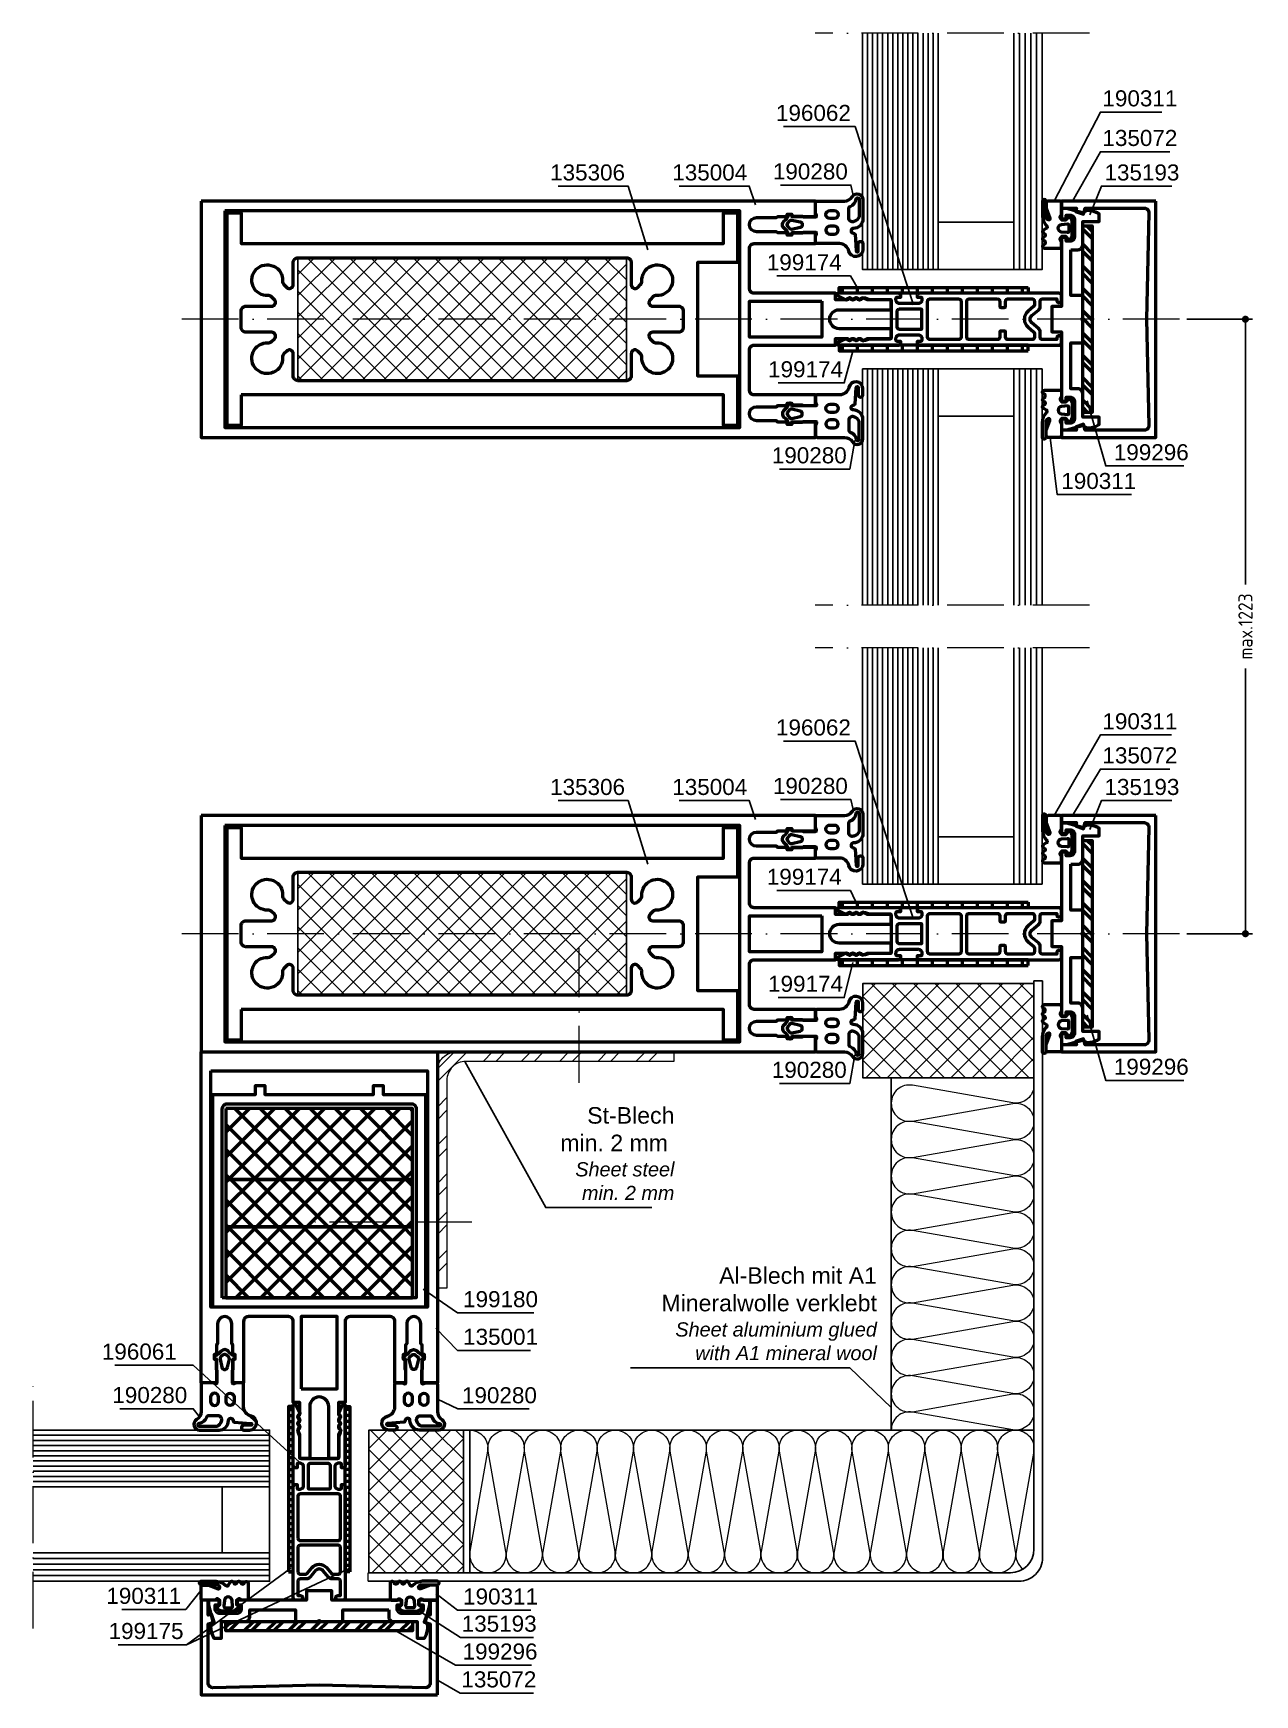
# Model space of a CAD drawing. Header units: millimetres. Extents: x -61 to 198, y -50 to 302.
import ezdxf
from ezdxf.enums import TextEntityAlignment as Align

# ---------------------------------------------------------------- set-up
doc = ezdxf.new("R2010")
doc.units = ezdxf.units.MM
doc.linetypes.add('ACAD_ISO10W100', pattern=[18, 12, -3, 0, -3])
doc.linetypes.add('AUSGEZOGEN', pattern=[0])
doc.layers.get('0').update_dxf_attribs({"linetype": 'CONTINUOUS'})
doc.layers.get('DEFPOINTS').update_dxf_attribs({"linetype": 'CONTINUOUS'})
for name, color, linetype, lineweight in [('AM_5', 3, 'CONTINUOUS', 25), ('AM_C', 50, 'CONTINUOUS', 50), ('AM_S', 80, 'CONTINUOUS', 50), ('Cent3', 70, 'ACAD_ISO10W100', 18), ('Cont2', 2, 'CONTINUOUS', 25), ('Cont3', 70, 'CONTINUOUS', 18), ('Cont4', 10, 'AUSGEZOGEN', 13), ('Cont_ST', 70, 'CONTINUOUS', 18)]:
    doc.layers.add(name, color=color, linetype=linetype, lineweight=lineweight)
doc.layers.add('WBC-GER-ENG', color=7, linetype='CONTINUOUS')
doc.styles.add('HBS_DIMTEXTSTYLE', font='isocp.shx')
doc.styles.add('SWISSL', font='swissl.ttf')
doc.dimstyles.new('Konstruktionsschnitt 1-1$0', dxfattribs={"dimtxt": 3, "dimasz": 1.5, "dimexe": 1.5, "dimexo": 1.5, "dimgap": 1.5, "dimtad": 0, "dimdsep": 46, "dimtxsty": 'HBS_DIMTEXTSTYLE', "dimblk": 'PUNKT', "dimcen": 0, "dimclrd": 3, "dimclre": 3, "dimclrt": 2, "dimadec": 1, "dimazin": 2, "dimtfac": 0.7, "dimtofl": 0, "dimtmove": 0, "dimatfit": 3, "dimfxl": 0, "dimtolj": 1, "dimtzin": 0, "dimarcsym": 0})

# ---------------------------------------------------------------- blocks, each defined once
blk = doc.blocks.new('WI135193')
blk.add_lwpolyline([(-2, -14.7), (-3.5, -14.7, 0.414214), (-4.5, -15.7), (-4.5, -20.7), (-8, -20.7), (-8, -22.3), (-7.73, -22.44, 0.116424), (-5.5, -23), (-5.37, -23), (-4.47, -22.49), (-1.06, -23.4), (0, -23.4), (0, -21), (-1, -21), (-1, -22), (-1.8, -22, -0.414214), (-2.8, -21), (-2.8, -17.5, -0.414214), (-1.8, -16.5), (-1, -16.5), (-1, -17.5), (0, -17.5), (0, -2.7), (2, -2.7), (2, 2.7), (0, 2.7), (0, 17.5), (-1, 17.5), (-1, 16.5), (-1.8, 16.5, -0.414214), (-2.8, 17.5), (-2.8, 21, -0.414214), (-1.8, 22), (-1, 22), (-1, 21), (0, 21), (0, 23.4), (-1.06, 23.4), (-4.47, 22.49), (-5.37, 23), (-5.5, 23, 0.116424), (-7.73, 22.44), (-8, 22.3), (-8, 20.7), (-4.5, 20.7), (-4.5, 15.7, 0.414214), (-3.5, 14.7), (-2, 14.7), (-2, 5), (-4.5, 5), (-4.5, 0.2), (-4.3, 0), (-4.5, -0.2), (-4.5, -5), (-2, -5), (-2, -14.7)], format="xyb", close=True)
blk = doc.blocks.new('WI135001')
blk.add_lwpolyline([(86, 25), (86, -25), (16, -25), (16, -21.75), (21, -21.75), (21, -22.25), (22, -22.25), (22, -21.75), (24, -21.75), (24.25, -21.5), (28.5, -21.5, 1), (28.5, -18.5), (24.25, -18.5), (24, -18.25), (22, -18.25), (22, -17.75), (21, -17.75), (21, -18.25), (16, -18.25), (16, -16), (29, -16, 0.414214), (30, -15), (30, -6.5, 0.414214), (29, -5.5), (11.8, -5.5), (11.8, -4.1), (9.28, -4.1), (8.8, -4.58), (8.32, -4.1), (7.88, -4.1), (7.4, -4.58), (6.92, -4.1), (6.48, -4.1), (6.05, -4.54), (5, -4.1), (0, -4.1), (0, -2), (11, -2, 1), (11, 2), (0, 2), (0, 4.1), (5, 4.1), (6.05, 4.54), (6.48, 4.1), (6.92, 4.1), (7.4, 4.58), (7.88, 4.1), (8.32, 4.1), (8.8, 4.58), (9.28, 4.1), (11.8, 4.1), (11.8, 5.5), (29, 5.5, 0.414214), (30, 6.5), (30, 15, 0.414214), (29, 16), (16, 16), (16, 18.25), (21, 18.25), (21, 17.75), (22, 17.75), (22, 18.25), (24, 18.25), (24.25, 18.5), (28.5, 18.5, 1), (28.5, 21.5), (24.25, 21.5), (24, 21.75), (22, 21.75), (22, 22.25), (21, 22.25), (21, 21.75), (16, 21.75), (16, 25), (86, 25)], format="xyb", close=True)
for points in [[(82, 22.9), (82, -22.9), (32, -22.9), (32, 22.9), (82, 22.9)], [(14.7, 3.8), (14.7, -3.8), (30, -3.8), (30, 3.8), (14.7, 3.8)]]:
    blk.add_lwpolyline(points, close=True)
blk = doc.blocks.new('WI190280')
for points in [[(-6.09, 0, -0.258199), (-7.78, 0.94, 0.752939), (-10, 0.3), (-10, -3.8, 0.414214), (-8, -5.8, -0.961648), (-7.96, -6.8, 0.233259), (-8.34, -7.02), (-8.6, -10.55, -1.005729), (-9, -10.55), (-9, -9.03, 1), (-10, -9.03), (-10, -10.25, 0.897967), (-7.03, -10.57, -0.35262), (-5.08, -9), (-0.3, -9, 0.414214), (0, -8.7), (0, -7.43), (-0.19, -6.92, -0.520293), (0, -6.65), (2.66, -6.65), (2.8, -6.8), (4.8, -6.8, -0.596289), (5.09, -6.85), (5.09, -6.95, 0.847054), (5.67, -7.05, -0.130361), (6.67, -5.75, 0.439074), (6.7, -4.28, -0.133324), (5.68, -2.95, 0.847054), (5.1, -3.05), (5.1, -3.15, -0.577816), (4.8, -3.2), (2.8, -3.2), (2.65, -3.35), (0, -3.35, -0.52048), (-0.19, -3.08), (0, -2.56), (0, -0.3, 0.414214), (-0.3, 0), (-6.09, 0)], [(-7, -1.59, 0.322155), (-7.34, -1.12, -0.284723), (-8.6, 0.4, 1), (-9.2, 0.4), (-9.2, -3.37, 0.227309), (-8.11, -4.34, 0.537319), (-7, -3.6), (-7, -1.59)], [(-3.05, -2), (-3.95, -2, 1), (-3.95, -3.7), (-3.05, -3.7, 1), (-3.05, -2)], [(-3.05, -5.3, -1), (-3.05, -7), (-3.95, -7, -1), (-3.95, -5.3), (-3.05, -5.3)], [(3.27, -5.58), (5, -5.99, 0.29188), (5.51, -5.81), (5.9, -5.31, 0.344328), (5.9, -4.69), (5.51, -4.19, 0.29188), (5, -4.01), (3.27, -4.42, 0.794214), (3.27, -5.58)]]:
    blk.add_lwpolyline(points, format="xyb", close=True)
blk = doc.blocks.new('WI196061')
for points in [[(-6, 5.5, -0.414214), (-5.5, 5), (-5.5, 4.7), (-6.2, 4.7, 0.414214), (-6.5, 4.4), (-6.5, 4.1, 0.414214), (-5.7, 3.3), (-1.8, 3.3, 0.414214), (-1, 4.1), (-1, 4.4, 0.414214), (-1.3, 4.7), (-2, 4.7), (-2, 5, -0.414214), (-1.5, 5.5), (11.2, 5.5, -0.803179), (11.33, 4.93), (9.58, 4.12, -0.314902), (9.36, 4.16), (9.08, 4.44, 0.198912), (8.93, 4.5), (8.67, 4.5, 0.198912), (8.52, 4.44), (8.24, 4.16, -0.414214), (7.96, 4.16), (7.68, 4.44, 0.198912), (7.53, 4.5), (7.27, 4.5, 0.198912), (7.12, 4.44), (6.84, 4.16, -0.414214), (6.56, 4.16), (6.28, 4.44, 0.198912), (6.13, 4.5), (5.56, 4.5, 0.087489), (5.49, 4.49), (4.7, 4.2), (0.3, 4.2, 0.414214), (0, 3.9), (0, -3.9, 0.414214), (0.3, -4.2), (4.7, -4.2), (5.49, -4.49, 0.087489), (5.56, -4.5), (6.13, -4.5, 0.198912), (6.28, -4.44), (6.56, -4.16, -0.414214), (6.84, -4.16), (7.12, -4.44, 0.198912), (7.27, -4.5), (7.53, -4.5, 0.198912), (7.68, -4.44), (7.96, -4.16, -0.414214), (8.24, -4.16), (8.52, -4.44, 0.198912), (8.67, -4.5), (8.93, -4.5, 0.198912), (9.08, -4.44), (9.36, -4.16, -0.314902), (9.58, -4.12), (11.33, -4.93, -0.803179), (11.2, -5.5), (-1.5, -5.5, -0.414214), (-2, -5), (-2, -4.7), (-1.3, -4.7, 0.414214), (-1, -4.4), (-1, -4.1, 0.414214), (-1.8, -3.3), (-5.7, -3.3, 0.414214), (-6.5, -4.1), (-6.5, -4.4, 0.414214), (-6.2, -4.7), (-5.5, -4.7), (-5.5, -5, -0.414214), (-6, -5.5), (-29.5, -5.5, -0.414214), (-30, -5), (-30, -4, -1), (-29, -4), (-29, -4.5), (-26, -4.5, 0.414214), (-25.5, -4), (-25.5, -2.72, -0.221695), (-25.14, -1.95), (-23.73, -0.77, 0.466308), (-23.73, 0.77), (-25.14, 1.95, -0.221695), (-25.5, 2.72), (-25.5, 4, 0.414214), (-26, 4.5), (-29, 4.5), (-29, 4, -1), (-30, 4), (-30, 5, -0.414214), (-29.5, 5.5), (-6, 5.5)], [(-24, 4.5, 0.414214), (-24.5, 4), (-24.5, 2.95, 0.221695), (-24.32, 2.57), (-23.09, 1.53, -0.466308), (-23.09, -1.53), (-24.32, -2.57, 0.221695), (-24.5, -2.95), (-24.5, -4, 0.414214), (-24, -4.5), (-18.87, -4.5, 0.414214), (-18.37, -4), (-18.37, 4, 0.414214), (-18.87, 4.5), (-24, 4.5)], [(-16.87, 4.5, 0.414214), (-17.37, 4), (-17.37, -4, 0.414214), (-16.87, -4.5), (-8, -4.5, 0.414214), (-7.5, -4), (-7.5, 4, 0.414214), (-8, 4.5), (-16.87, 4.5)], [(-1.5, 2.3, -0.414214), (-1, 1.8), (-1, -1.8, -0.414214), (-1.5, -2.3), (-6.3, -2.3, -0.414214), (-6.5, -2.1), (-6.5, 2.1, -0.414214), (-6.3, 2.3), (-1.5, 2.3)]]:
    blk.add_lwpolyline(points, format="xyb", close=True)
blk = doc.blocks.new('WI135072')
blk.add_lwpolyline([(-20, -25), (0, -25), (0, -23.5), (-3.16, -23.5), (-2.98, -22.82), (-4.67, -22.21), (-5.02, -23.5), (-17.5, -23.5, -0.42074), (-18.5, -22.48), (-18, 0), (-18.5, 22.48, -0.42074), (-17.5, 23.5), (-5.02, 23.5), (-4.67, 22.21), (-2.98, 22.82), (-3.16, 23.5), (0, 23.5), (0, 25), (-20, 25), (-20, -25)], format="xyb", close=True)
blk = doc.blocks.new('WI190311')
for points in [[(0, -0.3, -0.414214), (0.3, 0), (2.8, 0, -0.414214), (3.2, -0.4), (3.2, -1.54), (2.42, -3.59, 0.786113), (2.9, -3.92, 0.262074), (3.28, -3.28), (3.28, 0, -1), (4, 0), (4, -3.17, -0.174474), (3.15, -5.24, 0.57735), (3.15, -5.76), (3.8, -6.14, -0.57735), (3.8, -6.83), (3.55, -6.97, 0.57735), (3.55, -7.49), (3.8, -7.64, -0.57735), (3.8, -8.33), (3.6, -8.45, 0.56351), (3.59, -9.13), (3.8, -9.25, -0.767327), (3.6, -10), (0.3, -10, -0.414214), (0, -9.7), (0, -8.57, -0.267949), (0.1, -8.4, 0.767327), (-0.1, -7.65), (-0.9, -7.65, 0.414214), (-1.3, -8.05, -0.592453), (-1.61, -8.22, -0.255924), (-2.3, -6.95), (-2.3, -4.55, -0.255924), (-1.61, -3.28, -0.592453), (-1.3, -3.45, 0.414214), (-0.9, -3.85), (-0.1, -3.85, 0.767327), (0.1, -3.1, -0.267949), (0, -2.93), (0, -0.3)], [(-0.03, -4.95), (-1.28, -4.85, 0.438367), (-1.6, -5.15), (-1.6, -6.35, 0.438367), (-1.28, -6.65), (-0.03, -6.55, 0.921414), (-0.03, -4.95)]]:
    blk.add_lwpolyline(points, format="xyb", close=True)
blk = doc.blocks.new('WI135004')
blk.add_lwpolyline([(146, 25), (146, -25), (16, -25), (16, -21.75), (21, -21.75), (21, -22.25), (22, -22.25), (22, -21.75), (24, -21.75), (24.25, -21.5), (28.5, -21.5, 1), (28.5, -18.5), (24.25, -18.5), (24, -18.25), (22, -18.25), (22, -17.75), (21, -17.75), (21, -18.25), (16, -18.25), (16, -16), (29, -16, 0.414214), (30, -15), (30, -6.5, 0.414214), (29, -5.5), (11.8, -5.5), (11.8, -4.1), (9.28, -4.1), (8.8, -4.58), (8.32, -4.1), (7.88, -4.1), (7.4, -4.58), (6.92, -4.1), (6.48, -4.1), (6.05, -4.54), (5, -4.1), (0, -4.1), (0, -2), (11, -2, 1), (11, 2), (0, 2), (0, 4.1), (5, 4.1), (6.05, 4.54), (6.48, 4.1), (6.92, 4.1), (7.4, 4.58), (7.88, 4.1), (8.32, 4.1), (8.8, 4.58), (9.28, 4.1), (11.8, 4.1), (11.8, 5.5), (29, 5.5, 0.414214), (30, 6.5), (30, 15, 0.414214), (29, 16), (16, 16), (16, 18.25), (21, 18.25), (21, 17.75), (22, 17.75), (22, 18.25), (24, 18.25), (24.25, 18.5), (28.5, 18.5, 1), (28.5, 21.5), (24.25, 21.5), (24, 21.75), (22, 21.75), (22, 22.25), (21, 22.25), (21, 21.75), (16, 21.75), (16, 25), (146, 25)], format="xyb", close=True)
for points in [[(141, 22.9), (141, -22.9), (32, -22.9), (32, 22.9), (141, 22.9)], [(14.7, 3.8), (14.7, -3.8), (30, -3.8), (30, 3.8), (14.7, 3.8)]]:
    blk.add_lwpolyline(points, close=True)
blk = doc.blocks.new('WI196062')
for points in [[(-6, 5.5, -0.414214), (-5.5, 5), (-5.5, 4.7), (-6.2, 4.7, 0.414214), (-6.5, 4.4), (-6.5, 4.1, 0.414214), (-5.7, 3.3), (-1.8, 3.3, 0.414214), (-1, 4.1), (-1, 4.4, 0.414214), (-1.3, 4.7), (-2, 4.7), (-2, 5, -0.414214), (-1.5, 5.5), (11.2, 5.5, -0.803179), (11.33, 4.93), (9.58, 4.12, -0.314902), (9.36, 4.16), (9.08, 4.44, 0.198912), (8.93, 4.5), (8.67, 4.5, 0.198912), (8.52, 4.44), (8.24, 4.16, -0.414214), (7.96, 4.16), (7.68, 4.44, 0.198912), (7.53, 4.5), (7.27, 4.5, 0.198912), (7.12, 4.44), (6.84, 4.16, -0.414214), (6.56, 4.16), (6.28, 4.44, 0.198912), (6.13, 4.5), (5.56, 4.5, 0.087489), (5.49, 4.49), (4.7, 4.2), (0.3, 4.2, 0.414214), (0, 3.9), (0, -3.9, 0.414214), (0.3, -4.2), (4.7, -4.2), (5.49, -4.49, 0.087489), (5.56, -4.5), (6.13, -4.5, 0.198912), (6.28, -4.44), (6.56, -4.16, -0.414214), (6.84, -4.16), (7.12, -4.44, 0.198912), (7.27, -4.5), (7.53, -4.5, 0.198912), (7.68, -4.44), (7.96, -4.16, -0.414214), (8.24, -4.16), (8.52, -4.44, 0.198912), (8.67, -4.5), (8.93, -4.5, 0.198912), (9.08, -4.44), (9.36, -4.16, -0.314902), (9.58, -4.12), (11.33, -4.93, -0.803179), (11.2, -5.5), (-1.5, -5.5, -0.414214), (-2, -5), (-2, -4.7), (-1.3, -4.7, 0.414214), (-1, -4.4), (-1, -4.1, 0.414214), (-1.8, -3.3), (-5.7, -3.3, 0.414214), (-6.5, -4.1), (-6.5, -4.4, 0.414214), (-6.2, -4.7), (-5.5, -4.7), (-5.5, -5, -0.414214), (-6, -5.5), (-35.5, -5.5, -0.414214), (-36, -5), (-36, -4, -1), (-35, -4), (-35, -4.3), (-32, -4.3, 0.414214), (-31.5, -3.8), (-31.5, -2.72, -0.221695), (-31.14, -1.95), (-29.73, -0.77, 0.466308), (-29.73, 0.77), (-31.14, 1.95, -0.221695), (-31.5, 2.72), (-31.5, 3.8, 0.414214), (-32, 4.3), (-35, 4.3), (-35, 4, -1), (-36, 4), (-36, 5, -0.414214), (-35.5, 5.5), (-6, 5.5)], [(-22.47, 4.3, 0.414214), (-22.97, 3.8), (-22.97, 2.7, -0.414214), (-23.17, 2.5), (-23.97, 2.5, -0.414214), (-24.17, 2.7), (-24.17, 3.8, 0.414214), (-24.67, 4.3), (-29.8, 4.3, 0.414214), (-30.3, 3.8), (-30.3, 3.04, 0.221695), (-30.12, 2.66), (-28.96, 1.69, -0.466308), (-28.96, -1.69), (-30.12, -2.66, 0.221695), (-30.3, -3.04), (-30.3, -3.8, 0.414214), (-29.8, -4.3), (-24.67, -4.3, 0.414214), (-24.17, -3.8), (-24.17, -2.7, -0.414214), (-23.97, -2.5), (-23.17, -2.5, -0.414214), (-22.97, -2.7), (-22.97, -3.8, 0.414214), (-22.47, -4.3), (-16.47, -4.3, 0.414214), (-15.97, -3.8), (-15.97, 3.8, 0.414214), (-16.47, 4.3), (-22.47, 4.3)], [(-14.27, 4.3, 0.414214), (-14.77, 3.8), (-14.77, -3.8, 0.414214), (-14.27, -4.3), (-8.2, -4.3, 0.414214), (-7.7, -3.8), (-7.7, 3.8, 0.414214), (-8.2, 4.3), (-14.27, 4.3)], [(-1.7, 2.1, -0.414214), (-1.2, 1.6), (-1.2, -1.6, -0.414214), (-1.7, -2.1), (-6.3, -2.1, -0.414214), (-6.5, -1.9), (-6.5, 1.9, -0.414214), (-6.3, 2.1), (-1.7, 2.1)]]:
    blk.add_lwpolyline(points, format="xyb", close=True)
blk = doc.blocks.new('*X15')
at = {"color": 0}
for p, q in [((-6.5, 19.07), (-4.5, 17.07)), ((-5.61, 19.75), (-4.5, 18.64)), ((-6.5, 15.93), (-4.5, 13.93)), ((-6.5, 14.36), (-4.5, 12.36)), ((-6.5, 11.21), (-4.5, 9.21)), ((-6.5, 9.64), (-4.5, 7.64)), ((-6.5, 6.5), (-4.5, 4.5)), ((-6.5, 4.93), (-4.5, 2.93)), ((-6.5, 1.79), (-4.5, -0.21)), ((-6.5, 0.21), (-4.5, -1.79)), ((-6.5, -2.93), (-4.5, -4.93)), ((-6.5, -4.5), (-4.5, -6.5)), ((-6.5, -7.64), (-4.5, -9.64)), ((-6.5, -9.22), (-4.5, -11.22)), ((-6.5, -12.36), (-4.5, -14.36)), ((-6.5, -13.93), (-4.5, -15.93)), ((-6.5, -17.07), (-4.5, -19.07)), ((-6.5, -18.64), (-5.39, -19.75))]:
    blk.add_line(p, q, dxfattribs=at)
blk = doc.blocks.new('WI199296')
blk.add_lwpolyline([(-4.5, 19.75), (-4.5, -19.75), (-6.5, -19.75), (-6.5, 19.75), (-4.5, 19.75)])
at = {"linetype": 'CONTINUOUS'}
blk.add_blockref('*X15', (0, 0), dxfattribs=at)
blk = doc.blocks.new('*X16')
at = {"color": 0}
for p, q in [((34, 9.64), (44.11, 19.75)), ((34, 14.94), (38.81, 19.75)), ((34, 4.34), (49, 19.34)), ((34, 17.65), (49, 2.65)), ((37.21, 19.75), (49, 7.96)), ((42.51, 19.75), (49, 13.26)), ((47.81, 19.75), (49, 18.56)), ((49, 14.03), (54.72, 19.75)), ((49, 19.34), (49.41, 19.75)), ((49, 8.73), (59, 18.73)), ((49, 18.56), (59, 8.56)), ((53.12, 19.75), (59, 13.87)), ((58.42, 19.75), (59, 19.17)), ((59, 8.12), (70.63, 19.75)), ((59, 13.43), (65.32, 19.75)), ((59, 18.73), (60.02, 19.75)), ((59, 19.17), (74, 4.17)), ((59, 2.82), (74, 17.82)), ((63.72, 19.75), (74, 9.47)), ((69.03, 19.75), (74, 14.78)), ((34, -0.97), (49, 14.03)), ((34, 12.35), (49, -2.65)), ((49, 3.43), (59, 13.43)), ((49, 13.26), (59, 3.26)), ((59, 13.87), (74, -1.13)), ((59, -2.48), (74, 12.52)), ((34, -6.27), (49, 8.73)), ((34, 7.05), (49, -7.95)), ((49, -1.88), (59, 8.12)), ((49, 7.96), (59, -2.04)), ((59, 8.56), (74, -6.44)), ((59, -7.79), (74, 7.21)), ((34, -11.57), (49, 3.43)), ((34, 1.74), (49, -13.26)), ((49, -7.18), (59, 2.82)), ((49, 2.65), (59, -7.35)), ((59, 3.26), (74, -11.74)), ((59, -13.09), (74, 1.91)), ((34, -16.88), (49, -1.88)), ((49, -12.48), (59, -2.48)), ((49, -2.65), (59, -12.65)), ((59, -2.04), (74, -17.04)), ((59, -18.39), (74, -3.39)), ((34, -3.56), (49, -18.56)), ((34, -8.86), (44.89, -19.75)), ((36.43, -19.75), (49, -7.18)), ((49, -17.79), (59, -7.79)), ((49, -7.95), (59, -17.95)), ((59, -7.35), (71.4, -19.75)), ((62.95, -19.75), (74, -8.7)), ((41.73, -19.75), (49, -12.48)), ((49, -13.26), (55.49, -19.75)), ((52.34, -19.75), (59, -13.09)), ((59, -12.65), (66.1, -19.75)), ((68.25, -19.75), (74, -14)), ((34, -14.17), (39.58, -19.75)), ((34, -19.47), (34.28, -19.75)), ((47.04, -19.75), (49, -17.79)), ((49, -18.56), (50.19, -19.75)), ((57.64, -19.75), (59, -18.39)), ((59, -17.95), (60.8, -19.75)), ((73.55, -19.75), (74, -19.3))]:
    blk.add_line(p, q, dxfattribs=at)
blk = doc.blocks.new('WI199180')
for points in [[(32, 22.5), (77, 22.5), (77, 13.5), (78.9, 13.5), (78.9, 11.5), (77, 11.5), (77, -11.5), (78.9, -11.5), (78.9, -13.5), (77, -13.5), (77, -22.5), (32, -22.5), (32, 22.5)], [(49, 19.75), (34, 19.75), (34, -19.75), (49, -19.75)], [(59, 19.75), (49, 19.75), (49, -19.75), (59, -19.75)], [(74, 19.75), (59, 19.75), (59, -19.75), (74, -19.75)]]:
    blk.add_lwpolyline(points, close=True)
blk.add_lwpolyline([(34, 20.5), (74, 20.5, -0.414214), (75, 19.5), (75, -19.5, -0.414214), (74, -20.5), (34, -20.5), (34, 20.5)], format="xyb", close=True)
at = {"linetype": 'CONTINUOUS'}
blk.add_blockref('*X16', (0, 0), dxfattribs=at)
blk = doc.blocks.new('WI135306')
blk.add_lwpolyline([(137.5, 16), (137.5, 22.5), (140.5, 22.5), (140.5, -22.5), (137.5, -22.5), (137.5, -16), (35.5, -16), (35.5, -22.5), (32.5, -22.5), (32.5, -12), (41, -12), (41, 12), (32.5, 12), (32.5, 22.5), (35.5, 22.5), (35.5, 16), (137.5, 16)], close=True)
blk.add_lwpolyline([(125.5, 13, -0.414214), (126.5, 12), (126.5, 7.3, 0.668179), (127.87, 6.73), (128.46, 7.33, 0.212044), (128.75, 8.09, -2.597465), (131.84, 5, 0.212044), (131.08, 4.71), (130.48, 4.12, 0.668179), (131.05, 2.75), (136.5, 2.75, -0.414214), (137.5, 1.75), (137.5, -1.75, -0.414214), (136.5, -2.75), (131.05, -2.75, 0.668179), (130.48, -4.12), (131.08, -4.71, 0.212044), (131.84, -5, -2.597465), (128.75, -8.09, 0.212044), (128.46, -7.33), (127.87, -6.73, 0.668179), (126.5, -7.3), (126.5, -12, -0.414214), (125.5, -13), (56, -13, -0.414214), (55, -12), (55, -7.3, 0.668179), (53.63, -6.73), (53.04, -7.33, 0.212044), (52.75, -8.09, -2.597465), (49.66, -5, 0.212044), (50.42, -4.71), (51.02, -4.12, 0.668179), (50.45, -2.75), (45, -2.75, -0.414214), (44, -1.75), (44, 1.75, -0.414214), (45, 2.75), (50.45, 2.75, 0.668179), (51.02, 4.12), (50.42, 4.71, 0.212044), (49.66, 5, -2.597465), (52.75, 8.09, 0.212044), (53.04, 7.33), (53.63, 6.73, 0.668179), (55, 7.3), (55, 12, -0.414214), (56, 13), (125.5, 13)], format="xyb", close=True)
blk = doc.blocks.new('*U10', base_point=(214.88, 60.59))
for p, q in [((214.88, 91.39), (264.88, 91.39)), ((214.88, 90.19), (264.88, 90.19)), ((214.88, 88.99), (264.88, 88.99)), ((214.88, 87.79), (264.88, 87.79)), ((214.88, 71.5), (264.88, 71.5)), ((214.88, 70.4), (264.88, 70.4)), ((214.88, 69.31), (264.88, 69.31)), ((214.88, 68.22), (264.88, 68.22)), ((214.88, 67.13), (264.88, 67.13)), ((214.88, 66.04), (264.88, 66.04)), ((214.88, 64.95), (264.88, 64.95)), ((214.88, 63.86), (264.88, 63.86)), ((214.88, 62.77), (264.88, 62.77)), ((214.88, 61.68), (264.88, 61.68))]:
    blk.add_line(p, q)
for points in [[(264.88, 86.59), (214.88, 86.59), (214.88, 92.59), (264.88, 92.59)], [(264.88, 60.59), (214.88, 60.59), (214.88, 72.59), (264.88, 72.59)]]:
    blk.add_lwpolyline(points)
blk.add_lwpolyline([(214.88, 72.59), (214.88, 86.59), (224.88, 86.59), (224.88, 72.59)], close=True)
blk = doc.blocks.new('*U11', base_point=(380.95, 169.07))
for points in [[(411.15, 169.07, -0.464629), (406.67, 165.28), (385.44, 169.01, 0.464629), (380.95, 165.23, 0.464629)], [(380.95, 165.23, 0.464629), (385.44, 161.44), (406.67, 165.17, -0.464629), (411.15, 161.38, -0.464629)], [(411.15, 161.38, -0.464629), (406.67, 157.6), (385.44, 161.33, 0.464629), (380.95, 157.54, 0.464629)], [(380.95, 157.54, 0.464629), (385.44, 153.75), (406.67, 157.49, -0.464629), (411.15, 153.7, -0.464629)], [(411.15, 153.7, -0.464629), (406.67, 149.91), (385.44, 153.64, 0.464629), (380.95, 149.86, 0.464629)], [(380.95, 149.86, 0.464629), (385.44, 146.07), (406.67, 149.8, -0.464629), (411.15, 146.02, -0.464629)], [(411.15, 146.02, -0.464629), (406.67, 142.23), (385.44, 145.96, 0.464629), (380.95, 142.17, 0.464629)], [(380.95, 142.17, 0.464629), (385.44, 138.39), (406.67, 142.12, -0.464629), (411.15, 138.33, -0.464629)], [(411.15, 138.33, -0.464629), (406.67, 134.54), (385.44, 138.28, 0.464629), (380.95, 134.49, 0.464629)], [(380.95, 134.49, 0.464629), (385.44, 130.7), (406.67, 134.43, -0.464629), (411.15, 130.65, -0.464629)], [(411.15, 130.65, -0.464629), (406.67, 126.86), (385.44, 130.59, 0.464629), (380.95, 126.8, 0.464629)], [(380.95, 126.8, 0.464629), (385.44, 123.02), (406.67, 126.75, -0.464629), (411.15, 122.96, -0.464629)], [(411.15, 122.96, -0.464629), (406.67, 119.18), (385.44, 122.91, 0.464629), (380.95, 119.12, 0.464629)], [(380.95, 119.12, 0.464629), (385.44, 115.33), (406.67, 119.07, -0.464629), (411.15, 115.28, -0.464629)], [(411.15, 115.28, -0.464629), (406.67, 111.49), (385.44, 115.22, 0.464629), (380.95, 111.44, 0.464629)], [(380.95, 111.44, 0.464629), (385.44, 107.65), (406.67, 111.38, -0.464629), (411.15, 107.59, -0.464629)], [(411.15, 107.59, -0.464629), (406.67, 103.81), (385.44, 107.54, 0.464629), (380.95, 103.75, 0.464629)], [(380.95, 103.75, 0.464629), (385.44, 99.96), (406.67, 103.7, -0.464629), (411.15, 99.91, -0.464629)], [(411.15, 99.91, -0.464629), (406.67, 96.12), (385.44, 99.86, 0.464629), (380.95, 96.07, 0.464629)]]:
    blk.add_lwpolyline(points, format="xyb")
blk = doc.blocks.new('*U12', base_point=(428.55, 110.01))
for p, q in [((428.55, 146.81), (478.55, 146.81)), ((428.55, 145.61), (478.55, 145.61)), ((428.55, 144.41), (478.55, 144.41)), ((428.55, 143.21), (478.55, 143.21)), ((428.55, 124.94), (478.55, 124.94)), ((428.55, 123.87), (478.55, 123.87)), ((428.55, 122.81), (478.55, 122.81)), ((428.55, 121.74), (478.55, 121.74)), ((428.55, 120.67), (478.55, 120.67)), ((428.55, 119.61), (478.55, 119.61)), ((428.55, 118.54), (478.55, 118.54)), ((428.55, 117.47), (478.55, 117.47)), ((428.55, 116.41), (478.55, 116.41)), ((428.55, 115.34), (478.55, 115.34)), ((428.55, 114.27), (478.55, 114.27)), ((428.55, 113.21), (478.55, 113.21)), ((428.55, 112.14), (478.55, 112.14)), ((428.55, 111.07), (478.55, 111.07))]:
    blk.add_line(p, q)
for points in [[(478.55, 142.01), (428.55, 142.01), (428.55, 148.01), (478.55, 148.01)], [(478.55, 110.01), (428.55, 110.01), (428.55, 126.01), (478.55, 126.01)]]:
    blk.add_lwpolyline(points)
blk.add_lwpolyline([(428.55, 126.01), (428.55, 142.01), (438.55, 142.01), (438.55, 126.01)], close=True)
blk = doc.blocks.new('*U13')
for points in [[(0, 30.2, -0.464781), (3.8, 25.7), (0.06, 4.5, 0.464781), (3.85, 0, 0.464781)], [(3.85, 0, 0.464781), (7.65, 4.5), (3.91, 25.7, -0.464781), (7.7, 30.2, -0.464781)], [(7.7, 30.2, -0.464781), (11.5, 25.7), (7.76, 4.5, 0.464781), (11.55, 0, 0.464781)], [(11.55, 0, 0.464781), (15.35, 4.5), (11.61, 25.7, -0.464781), (15.4, 30.2, -0.464781)], [(15.4, 30.2, -0.464781), (19.2, 25.7), (15.46, 4.5, 0.464781), (19.25, 0, 0.464781)], [(19.25, 0, 0.464781), (23.05, 4.5), (19.31, 25.7, -0.464781), (23.1, 30.2, -0.464781)], [(23.1, 30.2, -0.464781), (26.9, 25.7), (23.16, 4.5, 0.464781), (26.96, 0, 0.464781)], [(26.96, 0, 0.464781), (30.75, 4.5), (27.01, 25.7, -0.464781), (30.81, 30.2, -0.464781)], [(30.81, 30.2, -0.464781), (34.6, 25.7), (30.86, 4.5, 0.464781), (34.66, 0, 0.464781)], [(34.66, 0, 0.464781), (38.45, 4.5), (34.71, 25.7, -0.464781), (38.51, 30.2, -0.464781)], [(38.51, 30.2, -0.464781), (42.3, 25.7), (38.56, 4.5, 0.464781), (42.36, 0, 0.464781)], [(42.36, 0, 0.464781), (46.15, 4.5), (42.41, 25.7, -0.464781), (46.21, 30.2, -0.464781)], [(46.21, 30.2, -0.464781), (50, 25.7), (46.26, 4.5, 0.464781), (50.06, 0, 0.464781)], [(50.06, 0, 0.464781), (53.86, 4.5), (50.12, 25.7, -0.464781), (53.91, 30.2, -0.464781)], [(53.91, 30.2, -0.464781), (57.71, 25.7), (53.97, 4.5, 0.464781), (57.76, 0, 0.464781)], [(57.76, 0, 0.464781), (61.56, 4.5), (57.82, 25.7, -0.464781), (61.61, 30.2, -0.464781)], [(61.61, 30.2, -0.464781), (65.41, 25.7), (61.67, 4.5, 0.464781), (65.46, 0, 0.464781)], [(65.46, 0, 0.464781), (69.26, 4.5), (65.52, 25.7, -0.464781), (69.31, 30.2, -0.464781)], [(69.31, 30.2, -0.464781), (73.11, 25.7), (69.37, 4.5, 0.464781), (73.16, 0, 0.464781)], [(73.16, 0, 0.464781), (76.96, 4.5), (73.22, 25.7, -0.464781), (77.02, 30.2, -0.464781)], [(77.02, 30.2, -0.464781), (80.81, 25.7), (77.07, 4.5, 0.464781), (80.87, 0, 0.464781)], [(80.87, 0, 0.464781), (84.66, 4.5), (80.92, 25.7, -0.464781), (84.72, 30.2, -0.464781)], [(84.72, 30.2, -0.464781), (88.51, 25.7), (84.77, 4.5, 0.464781), (88.57, 0, 0.464781)], [(88.57, 0, 0.464781), (92.36, 4.5), (88.62, 25.7, -0.464781), (92.42, 30.2, -0.464781)], [(92.42, 30.2, -0.464781), (96.21, 25.7), (92.47, 4.5, 0.464781), (96.27, 0, 0.464781)], [(96.27, 0, 0.464781), (100.07, 4.5), (96.32, 25.7, -0.464781), (100.12, 30.2, -0.464781)], [(100.12, 30.2, -0.464781), (103.92, 25.7), (100.18, 4.5, 0.464781), (103.97, 0, 0.464781)], [(103.97, 0, 0.464781), (107.77, 4.5), (104.03, 25.7, -0.464781), (107.82, 30.2, -0.464781)], [(107.82, 30.2, -0.464781), (111.62, 25.7), (107.88, 4.5, 0.464781), (111.67, 0, 0.464781)], [(111.67, 0, 0.464781), (115.47, 4.5), (111.73, 25.7, -0.464781), (115.52, 30.2, -0.464781)], [(115.52, 30.2, -0.464781), (119.32, 25.7), (115.58, 4.5, 0.280353), (117.05, 0.78, 0.464781)]]:
    blk.add_lwpolyline(points, format="xyb")
blk = doc.blocks.new('PUNKT')
at = {"color": 0, "linetype": 'Continuous'}
blk.add_line((-0.5, 0), (-1, 0), dxfattribs=at)
at = {"color": 0, "linetype": 'Continuous', "const_width": 0.5}
blk.add_lwpolyline([(-0.25, 0, 1), (0.25, 0, 1)], format="xyb", close=True, dxfattribs=at)
blk = doc.blocks.new('*D17')
at = {"layer": 'AM_5', "color": 3, "lineweight": -2, "transparency": 16777216}
for p, q in [((183.5, 241), (197.43, 241)), ((195.93, 239.5), (195.93, 184.91)), ((195.93, 112.5), (195.93, 167.09)), ((183.5, 111), (197.43, 111))]:
    blk.add_line(p, q, dxfattribs=at)
at = {"layer": 'DEFPOINTS', "color": 0, "transparency": 16777216}
for p in [(182, 241), (195.93, 241), (182, 111)]:
    blk.add_point(p, dxfattribs=at)
at = {"layer": 'AM_5', "color": 3, "lineweight": -2, "transparency": 16777216, "xscale": 1.5, "yscale": 1.5, "zscale": 1.5}
for p, rotation in [((195.93, 241), 90), ((195.93, 111), 270)]:
    blk.add_blockref('PUNKT', p, dxfattribs=dict(at, rotation=rotation))
at = {"layer": 'AM_5', "color": 2, "transparency": 16777216, "insert": (195.93, 176), "char_height": 3, "attachment_point": 5, "rotation": 90, "style": 'HBS_DIMTEXTSTYLE'}
blk.add_mtext('\\A1;max.1223', dxfattribs=at)
blk = doc.blocks.new('WI199174')
h = blk.add_hatch()
h.set_pattern_fill('ANSI31', color=256, angle=45, style=0)
h.set_pattern_definition([(90, (29, -5.5), (-3.175, -4e-17), [])])
h.paths.add_polyline_path([(40, 0), (40, 1.2), (0, 1.2), (0, 0)])
blk.add_lwpolyline([(0, 1.2), (0, 0), (40, 0), (40, 1.2)], close=True)
blk = doc.blocks.new('WI199175')
h = blk.add_hatch()
h.set_pattern_fill('LINE', color=256, scale=2, style=0)
h.set_pattern_definition([(180, (-4.3, -29), (-2e-16, -1.27), [])])
h.paths.add_polyline_path([(-6.5, -24), (-5.5, -24), (-5.5, 11), (-6.5, 11)])
blk.add_lwpolyline([(-6.5, -24), (-5.5, -24), (-5.5, 11), (-6.5, 11)], close=True)

msp = doc.modelspace()

# ---------------------------------------------------------------- hatches: boundary and pattern name
at = {"layer": 'Cont3'}
h = msp.add_hatch(dxfattribs=at)
h.set_pattern_fill('ANSI37', color=256, style=0)
h.set_pattern_definition([(45, (-259.9536, 39.9323), (-2.245064, 2.245064), []), (135, (-259.9536, 39.9323), (-2.245064, -2.245064), [])])
h.paths.add_polyline_path([(65, 228), (65, 241), (-4.5, 241), (-4.5, 228)])
h.paths.add_polyline_path([(65, 241), (65, 254), (-4.5, 254), (-4.5, 241)])
h = msp.add_hatch(dxfattribs=at)
h.set_pattern_fill('ANSI37', color=256, style=0)
h.set_pattern_definition([(45, (-259.9536, -90.0677), (-2.245064, 2.245064), []), (135, (-259.9536, -90.0677), (-2.245064, -2.245064), [])])
h.paths.add_polyline_path([(65, 98), (65, 111), (-4.5, 111), (-4.5, 98)])
h.paths.add_polyline_path([(65, 111), (65, 124), (-4.5, 124), (-4.5, 111)])
h = msp.add_hatch(dxfattribs=at)
h.set_pattern_fill('ANSI37', color=256, scale=2, style=0)
h.set_pattern_definition([(45, (-259.9536, -88.5692), (-2.245064, 2.245064), []), (135, (-259.9536, -88.5692), (-2.245064, -2.245064), [])])
h.paths.add_polyline_path([(151.2, 80.499), (151.2, 100.499), (115, 100.499), (115, 80.499)])
h = msp.add_hatch(dxfattribs=at)
h.set_pattern_fill('ANSI37', color=256, scale=2, style=0)
h.set_pattern_definition([(45, (-261.278, -90.0677), (-2.245064, 2.245064), []), (135, (-261.278, -90.0677), (-2.245064, -2.245064), [])])
h.paths.add_polyline_path([(30.501, 5.8), (30.501, 6), (10.501, 6), (10.501, -24.2), (30.501, -24.2)])
at = {"layer": 'Cont4'}
h = msp.add_hatch(dxfattribs=at)
h.set_pattern_fill('ANSI32', color=256, scale=2, style=0)
h.set_pattern_definition([(45, (-121.4653, -161.0305), (-4.04112, 4.04112), []), (45, (-118.771, -161.0305), (-4.04112, 4.04112), [])])
h.paths.add_polyline_path([(27, 80, -0.4142136), (31, 84), (55, 84), (55, 86), (29, 86, 0.4142136), (25, 82), (25, 50), (27, 50)])
h.paths.add_polyline_path([(55, 86), (55, 84), (75, 84), (75, 86)])
h.paths.add_polyline_path([(27, 50), (25, 50), (25, 36), (27, 36)])

# ---------------------------------------------------------------- linework, layer by layer
at = {"layer": 'AM_5'}
msp.add_line((-28.055, -39.409), (6.156, -23.335), dxfattribs=at)
for points in [[(155.47, 266), (165.243, 284.827), (178.242, 284.827)], [(125.691, 244.058), (113.336, 281.741), (98.22, 281.741)], [(159.379, 266), (165.243, 276.446), (179.925, 276.446)], [(69.51, 255.693), (65.338, 269.151), (50.569, 269.151)], [(92.269, 265.2), (90.966, 269.151), (76.155, 269.151)], [(112.949, 267.265), (112.467, 269.368), (97.568, 269.368)], [(163, 263.073), (165.461, 269.151), (180.36, 269.151)], [(113.952, 247.5), (112.373, 250.145), (96.801, 250.145)], [(112.906, 234.27), (111.064, 227.508), (97.071, 227.508)], [(162.434, 223.746), (166.363, 209.959), (182.897, 209.959)], [(113.3, 215.375), (112.241, 209.311), (97.341, 209.311)], [(154.592, 216), (156.112, 203.885), (171.839, 203.885)], [(125.691, 114.058), (113.336, 151.741), (98.22, 151.741)], [(155.47, 136), (165.243, 153.042), (180.298, 153.042)], [(159.379, 136), (165.243, 145.834), (179.925, 145.834)], [(69.51, 125.693), (65.338, 139.151), (50.569, 139.151)], [(92.269, 135.2), (90.966, 139.151), (76.155, 139.151)], [(112.949, 137.265), (112.467, 139.368), (97.568, 139.368)], [(163, 133.073), (165.461, 139.151), (180.36, 139.151)], [(113.952, 116.819), (112.373, 120.145), (96.801, 120.145)], [(112.906, 104.895), (111.064, 97.508), (97.071, 97.508)], [(162.434, 93.746), (166.363, 79.959), (182.897, 79.959)], [(113.3, 85.375), (112.241, 79.311), (97.341, 79.311)], [(30.765, 83.993), (47.928, 53.069), (70.333, 53.069)], [(21.952, 35.8), (29.256, 30.791), (45.372, 30.791)], [(24.652, 27.55), (29.256, 22.836), (44.676, 22.836)], [(-3.365, -1.484), (-26.651, 19.699), (-43.222, 19.699)], [(121, 10.748), (112.241, 19.166), (65.845, 19.166)], [(25, 12.524), (29.309, 10.462), (44.441, 10.462)], [(-25.343, 8.791), (-26.651, 10.506), (-42.167, 10.506)], [(-6.008, -23.186), (-28.055, -39.409), (-42.567, -39.409)], [(-25, -27.852), (-28.237, -31.973), (-41.752, -31.973)], [(24.652, -28.563), (29.256, -32.105), (44.741, -32.105)], [(21.649, -32.561), (29.899, -37.859), (45.317, -37.859)], [(16.178, -36.5), (28.854, -43.751), (44.881, -43.751)], [(25.174, -46.992), (29.778, -49.644), (45.339, -49.644)]]:
    msp.add_lwpolyline(points, dxfattribs=at)
at = {"layer": 'Cent3'}
for p, q in [((162.925, 301.501), (104.925, 301.501)), ((182, 241), (-29.884, 241)), ((162.925, 180.499), (104.925, 180.499)), ((162.925, 171.5), (104.925, 171.5)), ((182, 111), (-29.884, 111)), ((55, 79.491), (55, 107.966)), ((32.289, 50), (-3.719, 50)), ((-60.501, -36), (-60.501, 16))]:
    msp.add_line(p, q, dxfattribs=at)
at = {"layer": 'Cont2'}
for p, q in [((153, 101), (151.2, 101)), ((151.2, 101), (151.2, -19.2)), ((121, 80.499), (121, 6)), ((30.501, 6), (151.2, 6)), ((10.326, -24.2), (146.2, -24.2))]:
    msp.add_line(p, q, dxfattribs=at)
for points in [[(-4.5, 254), (65, 254), (65, 228), (-4.5, 228), (-4.5, 254)], [(-4.5, 124), (65, 124), (65, 98), (-4.5, 98), (-4.5, 124)], [(151.2, 100.499), (115, 100.499), (115, 80.499), (151.2, 80.499), (151.2, 100.499)], [(10.501, -24.2), (10.501, 6), (30.501, 6), (30.501, -24.2), (10.501, -24.2)], [(31.826, -24.2), (31.826, 5.8)]]:
    msp.add_lwpolyline(points, dxfattribs=at)
msp.add_lwpolyline([(10.326, -26), (148, -26, 0.4142136), (153, -21), (153, 101)], format="xyb", dxfattribs=at)
msp.add_arc((146.2, -19.2), 5, 270, 0, dxfattribs=at)
at = {"layer": 'Cont3'}
msp.add_line((10.326, -26), (10.326, -24.2), dxfattribs=at)
at = {"layer": 'Cont_ST'}
msp.add_lwpolyline([(25, 36), (25, 82, -0.4142136), (29, 86), (75, 86), (75, 84), (31, 84, 0.4142136), (27, 80), (27, 36)], format="xyb", close=True, dxfattribs=at)

# ---------------------------------------------------------------- block references
at = {"layer": 'AM_C', "xscale": -1}
for name, p in [('WI190280', (105, 266)), ('WI190311', (157, 266)), ('WI196062', (121, 241)), ('WI199174', (150, 246.5)), ('WI190280', (105, 136)), ('WI190311', (157, 136)), ('WI196062', (121, 111)), ('WI199174', (150, 116.5)), ('WI199175', (0, 0))]:
    msp.add_blockref(name, p, dxfattribs=at)
at = {"layer": 'AM_C'}
for name, p, rotation in [('WI199296', (157, 241), 180), ('WI199174', (150, 235.5), 180), ('WI190280', (105, 216), 180), ('WI190311', (157, 216), 180), ('WI199296', (157, 111), 180), ('WI199174', (150, 105.5), 180), ('WI190280', (105, 86), 180), ('WI190311', (157, 86), 180), ('WI190280', (-25, 16), 90), ('WI196061', (0, 0), 90), ('WI190311', (-25, -30), 90), ('WI199296', (0, -30), 90)]:
    msp.add_blockref(name, p, dxfattribs=dict(at, rotation=rotation))
at = {"layer": 'AM_C', "xscale": -1, "rotation": 270}
for name, p in [('WI190280', (25, 16)), ('WI190311', (25, -30))]:
    msp.add_blockref(name, p, dxfattribs=at)
at = {"layer": 'AM_C'}
msp.add_blockref('WI199175', (0, 0), dxfattribs=at)
at = {"layer": 'AM_S', "xscale": -1}
for p in [(121, 241), (121, 111)]:
    msp.add_blockref('WI135004', p, dxfattribs=at)
at = {"layer": 'AM_S'}
for name, p, rotation in [('WI135193', (157, 241), 180), ('WI135072', (157, 241), 180), ('WI135306', (121, 241), 180), ('WI135193', (157, 111), 180), ('WI135072', (157, 111), 180), ('WI135306', (121, 111), 180), ('WI135001', (0, 0), 90), ('WI199180', (0, 0), 90), ('WI135193', (0, -30), 90), ('WI135072', (0, -30), 90)]:
    msp.add_blockref(name, p, dxfattribs=dict(at, rotation=rotation))
at = {"layer": 'Cont2', "xscale": -1, "rotation": 270}
for p in [(114.925, 251.501), (114.925, 121.5)]:
    msp.add_blockref('*U12', p, dxfattribs=at)
at = {"layer": 'Cont2'}
for name, p, rotation in [('*U12', (114.925, 230.499), 270), ('*U10', (-10.501, 6), 180)]:
    msp.add_blockref(name, p, dxfattribs=dict(at, rotation=rotation))
at = {"layer": 'Cont3'}
for name, p in [('*U11', (121, 79)), ('*U13', (31.826, -24.2))]:
    msp.add_blockref(name, p, dxfattribs=at)

# ---------------------------------------------------------------- texts
at = {"layer": 'AM_5', "color": 2, "style": 'SWISSL'}
for s, p in [('190311', (165.678, 286.027)), ('135072', (165.678, 277.646)), ('135193', (166.112, 270.351)), ('199296', (168.09, 211.159)), ('190311', (156.981, 205.085)), ('190311', (165.678, 154.242)), ('135072', (165.678, 147.034)), ('135193', (166.112, 140.351)), ('199296', (168.09, 81.159)), ('199180', (30.435, 31.991)), ('135001', (30.435, 24.036)), ('190280', (30.194, 11.662)), ('190311', (30.435, -30.905)), ('135193', (30.14, -36.659)), ('199296', (30.328, -42.551)), ('135072', (30.073, -48.444))]:
    msp.add_text(s, height=3.4, dxfattribs=at).set_placement(p)
for s, p in [('196062', (112.467, 282.941)), ('135306', (64.687, 270.351)), ('135004', (90.532, 270.351)), ('190280', (111.816, 270.568)), ('199174', (110.531, 251.345)), ('199174', (110.801, 228.708)), ('190280', (111.589, 210.511)), ('196062', (112.467, 152.941)), ('135306', (64.687, 140.351)), ('135004', (90.532, 140.351)), ('190280', (111.816, 140.568)), ('199174', (110.531, 121.345)), ('199174', (110.801, 98.708)), ('190280', (111.589, 80.511)), ('196061', (-30.14, 20.899)), ('190280', (-27.92, 11.706)), ('190311', (-29.188, -30.773)), ('199175', (-28.708, -38.209))]:
    msp.add_text(s, height=3.4, dxfattribs=at).set_placement(p, align=Align.RIGHT)
at = {"layer": 'WBC-GER-ENG', "char_height": 3, "attachment_point": 9, "style": 'SWISSL'}
for s, insert, width in [('{\\fSwis721 BT|b0|i0|c0|p34;\\H1.165x;\\C2;St-Blech min. 2 mm  \\fSwis721 BT|b0|i1|c0|p34;\\H0.85837x;Sheet steel min. 2 mm}', (75.136, 54.664), 25.64644), ('{\\fSwis721 BT|b0|i0|c0|p34;\\H1.165x;\\C2;Al-Blech mit A1 Mineralwolle verklebt^J\\fSwis721 BT|b0|i1|c0|p34;\\H0.85837x;Sheet aluminium glued ^Jwith A1 mineral wool }', (117.969, 20.745), 51.84257)]:
    msp.add_mtext(s, dxfattribs=dict(at, insert=insert, width=width))

# ---------------------------------------------------------------- dimensions: what is measured, and where the dimension line sits
at = {"layer": 'AM_5'}
dim = msp.add_linear_dim(base=(195.934, 241), p1=(182, 111), p2=(182, 241), angle=90, text='max.1223', dimstyle='Konstruktionsschnitt 1-1$0', dxfattribs=at)
dim.commit()
dim.dimension.update_dxf_attribs({"geometry": '*D17', "text_midpoint": (195.934, 176)})

doc.saveas('drawing.dxf')
